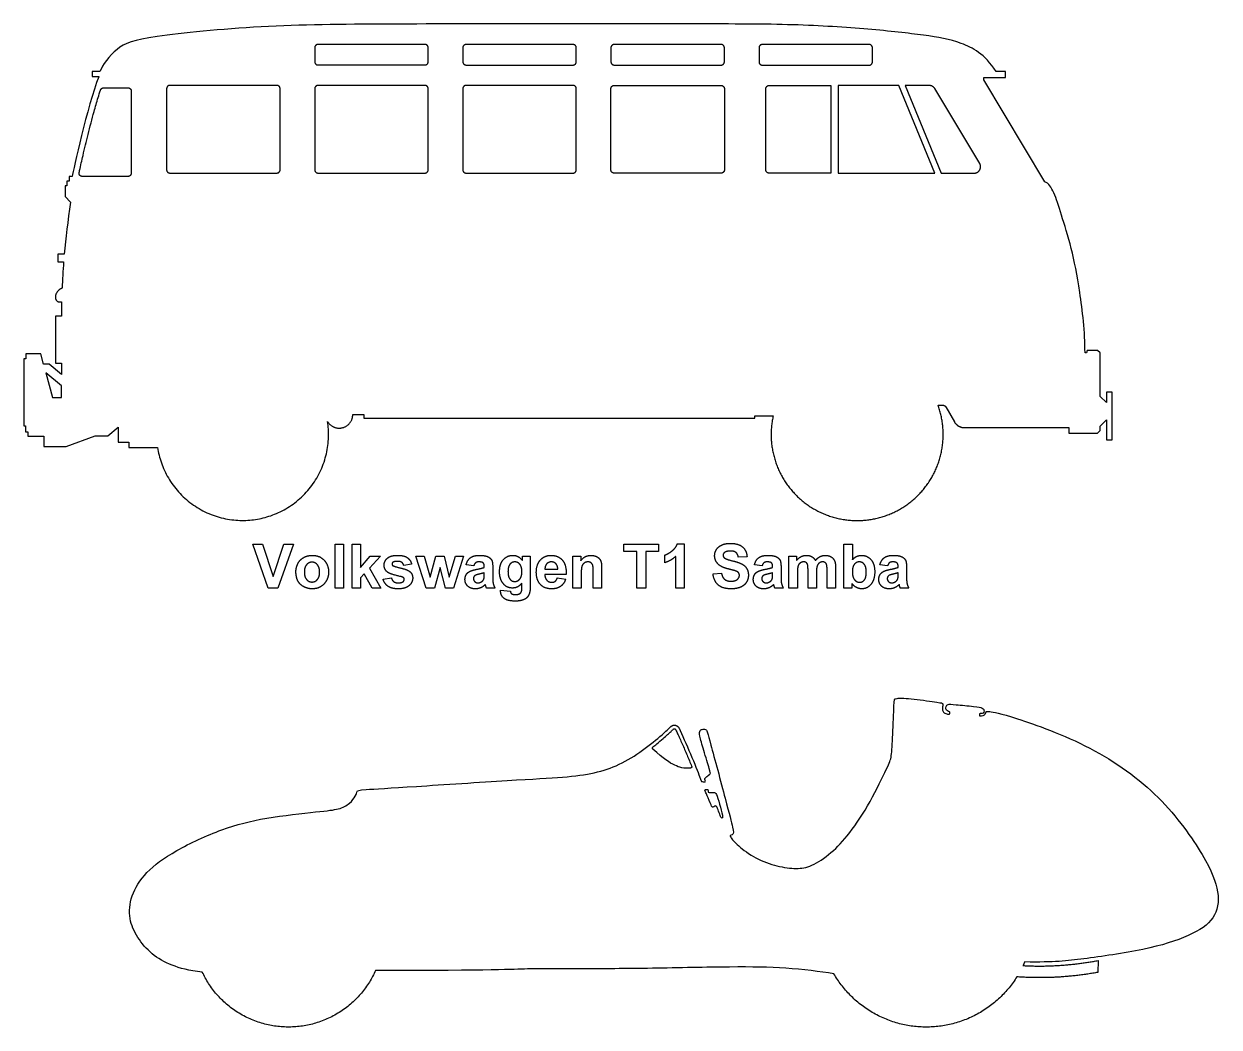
# Model space of a CAD drawing. Header units: millimetres. Extents: x -155 to 163, y -128 to 149.
# Drawn here: x 9.5 to 83.6, y 38 to 100.2 of the extents above; entities that cross this region are included whole.
import ezdxf

# ---------------------------------------------------------------- set-up
doc = ezdxf.new("R2010")
doc.units = ezdxf.units.MM
doc.header["$MEASUREMENT"] = 0
doc.layers.add('Layer 03', color=5, linetype='Continuous')

msp = doc.modelspace()

# ---------------------------------------------------------------- linework, layer by layer
at = {"layer": 'Layer 03'}
for p, q in [((27.555, 98.695), (27.555, 97.821)), ((34.39, 98.893), (27.755, 98.894)), ((34.589, 97.819), (34.59, 98.693)), ((36.737, 98.693), (36.736, 97.819)), ((43.571, 98.891), (36.936, 98.892)), ((43.771, 97.817), (43.771, 98.691)), ((45.918, 98.691), (45.917, 97.817)), ((52.752, 98.889), (46.117, 98.89)), ((52.952, 97.815), (52.952, 98.689)), ((55.099, 98.689), (55.099, 97.815)), ((61.933, 98.887), (55.298, 98.888)), ((62.133, 97.813), (62.133, 98.687)), ((14.24, 97.212), (13.759, 97.212)), ((13.759, 97.212), (13.759, 96.899)), ((27.755, 97.621), (34.39, 97.62)), ((36.936, 97.619), (43.571, 97.618)), ((46.117, 97.617), (52.752, 97.616)), ((55.298, 97.615), (61.933, 97.614)), ((70.378, 97.223), (69.796, 97.223)), ((70.378, 96.852), (70.378, 97.223)), ((13.759, 96.899), (14.171, 96.899)), ((14.171, 96.899), (14.168, 96.893)), ((25.208, 96.355), (18.573, 96.357)), ((34.389, 96.353), (27.755, 96.355)), ((43.571, 96.351), (36.936, 96.353)), ((46.117, 96.351), (52.752, 96.349)), ((55.722, 96.349), (59.547, 96.348)), ((59.547, 96.348), (59.546, 90.913)), ((59.998, 96.348), (59.997, 90.913)), ((63.77, 96.347), (59.998, 96.348)), ((66.003, 90.912), (63.77, 96.347)), ((65.654, 96.347), (64.166, 96.347)), ((64.166, 96.347), (66.4, 90.912)), ((69.028, 96.709), (69.028, 96.852)), ((69.028, 96.852), (70.378, 96.852)), ((72.822, 90.385), (69.028, 96.709)), ((14.462, 96.203), (15.979, 96.203)), ((16.179, 96.003), (16.177, 90.908)), ((18.374, 96.157), (18.373, 91.122)), ((25.407, 91.12), (25.408, 96.156)), ((27.555, 96.155), (27.554, 91.12)), ((34.588, 91.118), (34.589, 96.154)), ((36.736, 96.153), (36.735, 91.118)), ((43.769, 91.116), (43.77, 96.152)), ((45.916, 91.116), (45.917, 96.151)), ((52.951, 96.15), (52.95, 91.114)), ((55.521, 91.114), (55.522, 96.149)), ((68.778, 91.516), (65.997, 96.153)), ((12.33, 90.419), (12.19, 90.419)), ((12.19, 90.419), (12.19, 90.137)), ((12.331, 90.71), (12.33, 90.419)), ((12.51, 90.71), (12.331, 90.71)), ((15.978, 90.709), (13.144, 90.709)), ((18.572, 90.922), (25.207, 90.921)), ((27.753, 90.92), (34.388, 90.919)), ((36.934, 90.918), (43.569, 90.917)), ((52.751, 90.915), (46.116, 90.916)), ((59.546, 90.913), (55.721, 90.914)), ((59.997, 90.913), (66.003, 90.912)), ((66.4, 90.912), (68.436, 90.911)), ((12.19, 90.137), (12.073, 90.137)), ((12.073, 90.137), (12.073, 89.467)), ((12.073, 89.467), (12.422, 89.118)), ((12.026, 85.882), (11.633, 85.882)), ((11.633, 85.882), (11.633, 85.424)), ((11.633, 85.424), (11.988, 85.424)), ((11.846, 82.037), (11.482, 82.037)), ((11.482, 82.037), (11.482, 79.123)), ((9.525, 79.397), (9.524, 75.248)), ((9.643, 79.397), (9.525, 79.397)), ((10.58, 79.706), (9.643, 79.706)), ((9.643, 79.706), (9.643, 79.397)), ((10.749, 79.076), (10.58, 79.706)), ((75.41, 79.775), (75.309, 79.778)), ((75.445, 79.921), (75.41, 79.775)), ((76.088, 79.921), (75.445, 79.921)), ((76.248, 79.762), (76.088, 79.921)), ((76.247, 77.073), (76.248, 79.762)), ((11.082, 79.076), (10.749, 79.076)), ((11.855, 78.427), (11.082, 79.076)), ((11.482, 79.123), (11.855, 79.123)), ((11.855, 79.123), (11.855, 78.427)), ((11.855, 77.733), (10.892, 78.542)), ((10.892, 78.542), (11.306, 76.996)), ((11.855, 76.996), (11.855, 77.733)), ((76.634, 76.686), (76.247, 77.073)), ((76.998, 77.323), (76.634, 77.323)), ((76.634, 77.323), (76.634, 76.686)), ((76.997, 74.386), (76.998, 77.323)), ((11.306, 76.996), (11.855, 76.996)), ((66.198, 76.522), (66.502, 76.522)), ((66.675, 76.422), (67.211, 75.493)), ((29.91, 75.939), (30.594, 75.939)), ((30.594, 75.939), (30.594, 75.729)), ((30.594, 75.729), (54.833, 75.724)), ((54.833, 75.724), (54.833, 75.864)), ((54.833, 75.864), (55.976, 75.864)), ((76.247, 75.226), (76.634, 75.613)), ((76.634, 75.613), (76.634, 74.386)), ((9.524, 75.248), (9.62, 75.248)), ((9.62, 75.248), (9.619, 74.873)), ((9.619, 74.873), (9.773, 74.872)), ((9.773, 74.872), (9.773, 74.6)), ((14.727, 74.624), (15.37, 75.163)), ((15.37, 75.163), (15.369, 74.226)), ((67.833, 75.133), (74.301, 75.132)), ((74.301, 75.132), (74.301, 74.799)), ((76.087, 74.799), (76.247, 74.959)), ((76.247, 74.959), (76.247, 75.226)), ((9.773, 74.6), (10.752, 74.6)), ((10.752, 74.6), (10.752, 73.971)), ((12.14, 73.97), (13.936, 74.624)), ((13.936, 74.624), (14.727, 74.624)), ((15.369, 74.226), (16.036, 74.226)), ((16.036, 74.226), (16.036, 73.897)), ((74.301, 74.799), (76.087, 74.799)), ((76.634, 74.386), (76.997, 74.386)), ((10.752, 73.971), (12.14, 73.97)), ((16.036, 73.897), (17.809, 73.896)), ((24.66, 65.188), (23.721, 67.906)), ((23.721, 67.906), (24.311, 67.906)), ((24.311, 67.906), (24.979, 65.897)), ((24.979, 65.897), (25.646, 67.906)), ((26.236, 67.906), (25.262, 65.188)), ((25.646, 67.906), (26.236, 67.906)), ((28.818, 65.188), (28.818, 67.906)), ((28.818, 67.906), (29.342, 67.906)), ((29.342, 67.906), (29.342, 65.188)), ((29.865, 65.188), (29.865, 67.906)), ((29.865, 67.906), (30.388, 67.906)), ((30.388, 67.906), (30.388, 66.468)), ((46.726, 67.45), (46.726, 67.906)), ((46.726, 67.906), (48.87, 67.906)), ((47.52, 67.45), (46.726, 67.45)), ((47.52, 65.188), (47.52, 67.45)), ((48.077, 67.45), (48.077, 65.188)), ((48.87, 67.45), (48.077, 67.45)), ((48.87, 67.906), (48.87, 67.45)), ((50.032, 67.923), (50.456, 67.923)), ((50.456, 67.923), (50.456, 65.188)), ((60.364, 65.188), (60.364, 67.906)), ((60.364, 67.906), (60.887, 67.906)), ((60.887, 67.906), (60.887, 66.941)), ((30.388, 66.468), (30.987, 67.163)), ((31.629, 67.163), (30.95, 66.429)), ((30.987, 67.163), (31.629, 67.163)), ((34.462, 65.188), (33.831, 67.163)), ((33.831, 67.163), (34.344, 67.163)), ((34.344, 67.163), (34.717, 65.869)), ((34.717, 65.869), (35.068, 67.163)), ((35.068, 67.163), (35.575, 67.163)), ((35.575, 67.163), (35.899, 65.869)), ((35.899, 65.869), (36.274, 67.163)), ((36.785, 67.163), (36.155, 65.188)), ((36.274, 67.163), (36.785, 67.163)), ((40.431, 66.888), (40.431, 67.163)), ((40.431, 67.163), (40.92, 67.163)), ((40.92, 67.163), (40.92, 65.385)), ((43.553, 65.188), (43.553, 67.163)), ((43.553, 67.163), (44.043, 67.163)), ((44.043, 67.163), (44.043, 66.875)), ((49.258, 66.758), (49.258, 67.231)), ((49.933, 65.188), (49.933, 67.153)), ((54.355, 67.113), (53.815, 67.096)), ((56.955, 65.188), (56.955, 67.163)), ((56.955, 67.163), (57.427, 67.163)), ((57.427, 67.163), (57.427, 66.896)), ((30.614, 66.065), (30.388, 65.821)), ((31.105, 65.188), (30.614, 66.065)), ((30.95, 66.429), (31.662, 65.188)), ((33.561, 66.674), (33.072, 66.589)), ((35.325, 66.459), (34.98, 65.188)), ((35.659, 65.188), (35.325, 66.459)), ((37.409, 66.556), (36.937, 66.623)), ((38.068, 66.471), (38.068, 66.524)), ((38.068, 66.029), (38.068, 66.134)), ((38.591, 66.451), (38.591, 65.839)), ((43.148, 66.032), (41.815, 66.032)), ((41.824, 66.353), (42.625, 66.353)), ((44.076, 66.083), (44.076, 65.188)), ((44.819, 65.188), (44.819, 66.197)), ((45.342, 66.419), (45.342, 65.188)), ((52.246, 66.066), (52.769, 66.117)), ((55.284, 66.556), (54.811, 66.623)), ((55.942, 66.471), (55.942, 66.524)), ((55.942, 66.029), (55.942, 66.134)), ((56.465, 66.451), (56.465, 65.839)), ((57.478, 66.148), (57.478, 65.188)), ((58.136, 65.188), (58.136, 66.271)), ((58.659, 66.137), (58.659, 65.188)), ((59.318, 65.188), (59.318, 66.318)), ((59.841, 66.455), (59.841, 65.188)), ((63.065, 66.556), (62.592, 66.623)), ((63.723, 66.471), (63.723, 66.524)), ((63.723, 66.029), (63.723, 66.134)), ((64.246, 66.451), (64.246, 65.839)), ((30.388, 65.821), (30.388, 65.188)), ((31.789, 65.745), (32.312, 65.813)), ((40.397, 65.211), (40.397, 65.495)), ((42.591, 65.813), (43.114, 65.745)), ((60.853, 65.476), (60.853, 65.188)), ((25.262, 65.188), (24.66, 65.188)), ((29.342, 65.188), (28.818, 65.188)), ((30.388, 65.188), (29.865, 65.188)), ((31.662, 65.188), (31.105, 65.188)), ((34.98, 65.188), (34.462, 65.188)), ((36.155, 65.188), (35.659, 65.188)), ((38.726, 65.188), (38.203, 65.188)), ((39.08, 65.053), (39.688, 64.986)), ((44.076, 65.188), (43.553, 65.188)), ((45.342, 65.188), (44.819, 65.188)), ((48.077, 65.188), (47.52, 65.188)), ((50.456, 65.188), (49.933, 65.188)), ((56.6, 65.188), (56.077, 65.188)), ((57.478, 65.188), (56.955, 65.188)), ((58.659, 65.188), (58.136, 65.188)), ((59.841, 65.188), (59.318, 65.188)), ((60.853, 65.188), (60.364, 65.188)), ((64.381, 65.188), (63.858, 65.188)), ((49.93, 56.413), (49.939, 56.396)), ((50.13, 56.512), (50.14, 56.493)), ((76.122, 42.093), (76.106, 41.357))]:
    msp.add_line(p, q, dxfattribs=at)
for points, degree in [([(69.796, 97.223), (69.082, 98.307), (67.614, 99.096), (65.525, 99.465), (62.039, 99.85), (57.382, 100.163), (51.625, 100.165), (42.012, 100.167), (31.689, 100.169), (24.22, 100.092), (16.825, 99.358), (15.254, 98.791), (14.377, 97.604), (14.24, 97.212)], 3), ([(14.168, 96.893), (13.448, 95.053), (12.604, 91.098), (12.51, 90.71)], 3), ([(75.309, 79.778), (75.309, 81.064), (74.991, 83.782), (74.482, 86.299), (73.806, 88.451), (73.4, 89.776), (73.046, 90.295), (72.822, 90.385)], 3), ([(12.422, 89.118), (12.242, 87.945), (12.114, 86.882), (12.026, 85.882)], 3), ([(11.988, 85.424), (11.944, 84.861), (11.912, 84.316), (11.889, 83.78)], 3), ([(11.861, 82.938), (11.854, 82.637), (11.849, 82.337), (11.846, 82.037)], 3), ([(49.258, 67.231), (49.463, 67.298), (49.703, 67.485)], 2), ([(49.703, 67.485), (49.943, 67.673), (50.032, 67.923)], 2), ([(52.347, 67.192), (52.347, 67.401), (52.463, 67.583)], 2), ([(52.463, 67.583), (52.579, 67.766), (52.798, 67.861)], 2), ([(52.798, 67.861), (53.017, 67.957), (53.326, 67.957)], 2), ([(53.324, 67.484), (53.089, 67.484), (52.956, 67.387)], 2), ([(53.667, 67.393), (53.553, 67.484), (53.324, 67.484)], 2), ([(53.326, 67.957), (53.832, 67.957), (54.087, 67.727)], 2), ([(54.087, 67.727), (54.342, 67.497), (54.355, 67.113)], 2), ([(26.388, 66.204), (26.388, 66.466), (26.515, 66.711)], 2), ([(26.515, 66.711), (26.643, 66.956), (26.877, 67.085)], 2), ([(26.877, 67.085), (27.111, 67.214), (27.399, 67.214)], 2), ([(27.385, 66.792), (27.184, 66.792), (27.048, 66.633)], 2), ([(27.721, 66.633), (27.585, 66.792), (27.385, 66.792)], 2), ([(27.399, 67.214), (27.844, 67.214), (28.129, 66.921)], 2), ([(28.129, 66.921), (28.413, 66.628), (28.413, 66.181)], 2), ([(31.857, 66.603), (31.857, 66.862), (32.059, 67.038)], 2), ([(32.059, 67.038), (32.262, 67.214), (32.688, 67.214)], 2), ([(32.405, 66.784), (32.346, 66.742), (32.346, 66.676)], 2), ([(32.7, 66.843), (32.494, 66.843), (32.405, 66.784)], 2), ([(32.688, 67.214), (33.093, 67.214), (33.29, 67.077)], 2), ([(32.952, 66.777), (32.864, 66.843), (32.7, 66.843)], 2), ([(33.072, 66.589), (33.04, 66.712), (32.952, 66.777)], 2), ([(33.29, 67.077), (33.487, 66.941), (33.561, 66.674)], 2), ([(36.937, 66.623), (37.015, 66.924), (37.207, 67.069)], 2), ([(37.207, 67.069), (37.398, 67.214), (37.776, 67.214)], 2), ([(37.529, 66.753), (37.455, 66.696), (37.409, 66.556)], 2), ([(37.733, 66.809), (37.602, 66.809), (37.529, 66.753)], 2), ([(37.998, 66.743), (37.928, 66.809), (37.733, 66.809)], 2), ([(37.776, 67.214), (38.119, 67.214), (38.286, 67.131)], 2), ([(38.068, 66.524), (38.068, 66.678), (37.998, 66.743)], 2), ([(38.286, 67.131), (38.454, 67.048), (38.523, 66.92)], 2), ([(38.523, 66.92), (38.591, 66.792), (38.591, 66.451)], 2), ([(39.013, 66.19), (39.013, 66.688), (39.248, 66.951)], 2), ([(39.248, 66.951), (39.484, 67.214), (39.834, 67.214)], 2), ([(39.959, 66.809), (39.775, 66.809), (39.656, 66.661)], 2), ([(39.834, 67.214), (40.195, 67.214), (40.431, 66.888)], 2), ([(40.273, 66.658), (40.149, 66.809), (39.959, 66.809)], 2), ([(41.292, 66.161), (41.292, 66.655), (41.55, 66.934)], 2), ([(41.55, 66.934), (41.808, 67.214), (42.203, 67.214)], 2), ([(42.226, 66.809), (42.051, 66.809), (41.937, 66.686)], 2), ([(42.203, 67.214), (42.647, 67.214), (42.903, 66.923)], 2), ([(42.505, 66.693), (42.39, 66.809), (42.226, 66.809)], 2), ([(42.625, 66.353), (42.619, 66.576), (42.505, 66.693)], 2), ([(42.903, 66.923), (43.159, 66.632), (43.148, 66.032)], 2), ([(44.043, 66.875), (44.298, 67.214), (44.686, 67.214)], 2), ([(44.261, 66.734), (44.155, 66.66), (44.116, 66.537)], 2), ([(44.501, 66.809), (44.367, 66.809), (44.261, 66.734)], 2), ([(44.679, 66.757), (44.605, 66.809), (44.501, 66.809)], 2), ([(44.786, 66.611), (44.753, 66.705), (44.679, 66.757)], 2), ([(44.686, 67.214), (44.857, 67.214), (44.999, 67.151)], 2), ([(44.999, 67.151), (45.14, 67.089), (45.213, 66.992)], 2), ([(45.213, 66.992), (45.285, 66.895), (45.314, 66.772)], 2), ([(45.314, 66.772), (45.342, 66.649), (45.342, 66.419)], 2), ([(49.933, 67.153), (49.647, 66.886), (49.258, 66.758)], 2), ([(52.593, 66.64), (52.347, 66.867), (52.347, 67.192)], 2), ([(52.956, 67.387), (52.87, 67.324), (52.87, 67.22)], 2), ([(52.87, 67.22), (52.87, 67.124), (52.951, 67.056)], 2), ([(52.951, 67.056), (53.053, 66.97), (53.449, 66.876)], 2), ([(53.449, 66.876), (53.846, 66.781), (54.035, 66.68)], 2), ([(53.815, 67.096), (53.781, 67.303), (53.667, 67.393)], 2), ([(54.811, 66.623), (54.889, 66.924), (55.081, 67.069)], 2), ([(55.081, 67.069), (55.273, 67.214), (55.65, 67.214)], 2), ([(55.403, 66.753), (55.329, 66.696), (55.284, 66.556)], 2), ([(55.607, 66.809), (55.476, 66.809), (55.403, 66.753)], 2), ([(55.872, 66.743), (55.802, 66.809), (55.607, 66.809)], 2), ([(55.65, 67.214), (55.993, 67.214), (56.16, 67.131)], 2), ([(55.942, 66.524), (55.942, 66.678), (55.872, 66.743)], 2), ([(56.16, 67.131), (56.328, 67.048), (56.397, 66.92)], 2), ([(56.397, 66.92), (56.465, 66.792), (56.465, 66.451)], 2), ([(57.427, 66.896), (57.685, 67.214), (58.041, 67.214)], 2), ([(57.655, 66.744), (57.56, 66.679), (57.519, 66.556)], 2), ([(57.868, 66.809), (57.749, 66.809), (57.655, 66.744)], 2), ([(58.024, 66.768), (57.966, 66.809), (57.868, 66.809)], 2), ([(58.109, 66.643), (58.081, 66.727), (58.024, 66.768)], 2), ([(58.041, 67.214), (58.23, 67.214), (58.37, 67.135)], 2), ([(58.37, 67.135), (58.509, 67.056), (58.598, 66.896)], 2), ([(58.598, 66.896), (58.727, 67.056), (58.877, 67.135)], 2), ([(58.84, 66.742), (58.744, 66.675), (58.702, 66.546)], 2), ([(59.044, 66.809), (58.935, 66.809), (58.84, 66.742)], 2), ([(58.877, 67.135), (59.027, 67.214), (59.197, 67.214)], 2), ([(59.264, 66.697), (59.193, 66.809), (59.044, 66.809)], 2), ([(59.197, 67.214), (59.414, 67.214), (59.563, 67.125)], 2), ([(59.318, 66.318), (59.318, 66.612), (59.264, 66.697)], 2), ([(59.563, 67.125), (59.713, 67.037), (59.787, 66.865)], 2), ([(59.787, 66.865), (59.841, 66.738), (59.841, 66.455)], 2), ([(60.887, 66.941), (61.125, 67.214), (61.451, 67.214)], 2), ([(61.318, 66.809), (61.133, 66.809), (61.01, 66.661)], 2), ([(61.627, 66.657), (61.506, 66.809), (61.318, 66.809)], 2), ([(61.451, 67.214), (61.806, 67.214), (62.039, 66.951)], 2), ([(62.039, 66.951), (62.271, 66.688), (62.271, 66.196)], 2), ([(62.592, 66.623), (62.67, 66.924), (62.862, 67.069)], 2), ([(62.862, 67.069), (63.053, 67.214), (63.431, 67.214)], 2), ([(63.184, 66.753), (63.11, 66.696), (63.065, 66.556)], 2), ([(63.388, 66.809), (63.257, 66.809), (63.184, 66.753)], 2), ([(63.653, 66.743), (63.583, 66.809), (63.388, 66.809)], 2), ([(63.431, 67.214), (63.774, 67.214), (63.941, 67.131)], 2), ([(63.723, 66.524), (63.723, 66.678), (63.653, 66.743)], 2), ([(63.941, 67.131), (64.109, 67.048), (64.178, 66.92)], 2), ([(64.178, 66.92), (64.246, 66.792), (64.246, 66.451)], 2), ([(26.515, 65.623), (26.388, 65.862), (26.388, 66.204)], 2), ([(27.048, 66.633), (26.911, 66.474), (26.911, 66.176)], 2), ([(26.911, 66.176), (26.911, 65.877), (27.048, 65.719)], 2), ([(27.856, 66.18), (27.856, 66.474), (27.721, 66.633)], 2), ([(27.721, 65.719), (27.856, 65.877), (27.856, 66.18)], 2), ([(28.413, 66.181), (28.413, 65.731), (28.126, 65.434)], 2), ([(32.091, 66.155), (31.857, 66.316), (31.857, 66.603)], 2), ([(32.893, 65.897), (32.261, 66.039), (32.091, 66.155)], 2), ([(32.346, 66.676), (32.346, 66.619), (32.398, 66.58)], 2), ([(32.398, 66.58), (32.468, 66.527), (32.885, 66.43)], 2), ([(32.885, 66.43), (33.301, 66.334), (33.466, 66.195)], 2), ([(33.466, 66.195), (33.629, 66.055), (33.629, 65.804)], 2), ([(36.869, 65.722), (36.869, 65.889), (36.947, 66.02)], 2), ([(36.947, 66.02), (37.026, 66.151), (37.166, 66.221)], 2), ([(37.166, 66.221), (37.307, 66.291), (37.572, 66.343)], 2), ([(37.491, 65.963), (37.393, 65.89), (37.393, 65.779)], 2), ([(37.763, 66.054), (37.555, 66.007), (37.491, 65.963)], 2), ([(37.572, 66.343), (37.93, 66.412), (38.068, 66.471)], 2), ([(38.068, 66.134), (37.971, 66.1), (37.763, 66.054)], 2), ([(38.048, 65.775), (38.068, 65.842), (38.068, 66.029)], 2), ([(39.193, 65.526), (39.013, 65.793), (39.013, 66.19)], 2), ([(39.656, 66.661), (39.536, 66.513), (39.536, 66.209)], 2), ([(39.536, 66.209), (39.536, 65.89), (39.656, 65.742)], 2), ([(40.267, 65.745), (40.397, 65.897), (40.397, 66.196)], 2), ([(40.397, 66.196), (40.397, 66.507), (40.273, 66.658)], 2), ([(41.487, 65.476), (41.292, 65.748), (41.292, 66.161)], 2), ([(41.815, 66.032), (41.821, 65.801), (41.944, 65.672)], 2), ([(41.937, 66.686), (41.822, 66.564), (41.824, 66.353)], 2), ([(44.116, 66.537), (44.076, 66.415), (44.076, 66.083)], 2), ([(44.819, 66.197), (44.819, 66.517), (44.786, 66.611)], 2), ([(52.573, 65.375), (52.299, 65.612), (52.246, 66.066)], 2), ([(53.201, 66.37), (52.768, 66.479), (52.593, 66.64)], 2), ([(52.769, 66.117), (52.816, 65.855), (52.962, 65.733)], 2), ([(53.633, 66.252), (53.538, 66.285), (53.201, 66.37)], 2), ([(53.827, 66.137), (53.772, 66.203), (53.633, 66.252)], 2), ([(53.75, 65.72), (53.883, 65.83), (53.883, 65.976)], 2), ([(53.883, 65.976), (53.883, 66.071), (53.827, 66.137)], 2), ([(54.035, 66.68), (54.225, 66.58), (54.332, 66.405)], 2), ([(54.44, 65.974), (54.44, 65.742), (54.311, 65.538)], 2), ([(54.332, 66.405), (54.44, 66.231), (54.44, 65.974)], 2), ([(54.744, 65.722), (54.744, 65.889), (54.822, 66.02)], 2), ([(54.822, 66.02), (54.9, 66.151), (55.04, 66.221)], 2), ([(55.04, 66.221), (55.181, 66.291), (55.446, 66.343)], 2), ([(55.365, 65.963), (55.267, 65.89), (55.267, 65.779)], 2), ([(55.637, 66.054), (55.429, 66.007), (55.365, 65.963)], 2), ([(55.446, 66.343), (55.804, 66.412), (55.942, 66.471)], 2), ([(55.942, 66.134), (55.846, 66.1), (55.637, 66.054)], 2), ([(55.922, 65.775), (55.942, 65.842), (55.942, 66.029)], 2), ([(57.519, 66.556), (57.478, 66.433), (57.478, 66.148)], 2), ([(58.136, 66.271), (58.136, 66.56), (58.109, 66.643)], 2), ([(58.702, 66.546), (58.659, 66.416), (58.659, 66.137)], 2), ([(61.01, 66.661), (60.887, 66.513), (60.887, 66.213)], 2), ([(60.887, 66.213), (60.887, 65.902), (60.982, 65.754)], 2), ([(61.748, 66.164), (61.748, 66.506), (61.627, 66.657)], 2), ([(61.628, 65.692), (61.748, 65.842), (61.748, 66.164)], 2), ([(62.271, 66.196), (62.271, 65.688), (62.035, 65.413)], 2), ([(62.524, 65.722), (62.524, 65.889), (62.602, 66.02)], 2), ([(62.602, 66.02), (62.681, 66.151), (62.821, 66.221)], 2), ([(62.821, 66.221), (62.962, 66.291), (63.227, 66.343)], 2), ([(63.146, 65.963), (63.048, 65.89), (63.048, 65.779)], 2), ([(63.418, 66.054), (63.21, 66.007), (63.146, 65.963)], 2), ([(63.227, 66.343), (63.585, 66.412), (63.723, 66.471)], 2), ([(63.723, 66.134), (63.626, 66.1), (63.418, 66.054)], 2), ([(63.703, 65.775), (63.723, 65.842), (63.723, 66.029)], 2), ([(26.888, 65.261), (26.643, 65.385), (26.515, 65.623)], 2), ([(27.403, 65.138), (27.133, 65.138), (26.888, 65.261)], 2), ([(27.048, 65.719), (27.184, 65.56), (27.385, 65.56)], 2), ([(27.385, 65.56), (27.585, 65.56), (27.721, 65.719)], 2), ([(28.126, 65.434), (27.839, 65.138), (27.403, 65.138)], 2), ([(32.096, 65.301), (31.861, 65.465), (31.789, 65.745)], 2), ([(32.733, 65.138), (32.33, 65.138), (32.096, 65.301)], 2), ([(32.312, 65.813), (32.346, 65.664), (32.448, 65.586)], 2), ([(32.448, 65.586), (32.55, 65.509), (32.733, 65.509)], 2), ([(32.733, 65.509), (32.935, 65.509), (33.037, 65.585)], 2), ([(33.402, 65.334), (33.176, 65.138), (32.733, 65.138)], 2), ([(33.068, 65.827), (33.029, 65.865), (32.893, 65.897)], 2), ([(33.037, 65.585), (33.106, 65.638), (33.106, 65.727)], 2), ([(33.106, 65.727), (33.106, 65.787), (33.068, 65.827)], 2), ([(33.629, 65.804), (33.629, 65.531), (33.402, 65.334)], 2), ([(37.045, 65.303), (36.869, 65.469), (36.869, 65.722)], 2), ([(37.524, 65.138), (37.22, 65.138), (37.045, 65.303)], 2), ([(37.393, 65.779), (37.393, 65.669), (37.471, 65.589)], 2), ([(37.471, 65.589), (37.549, 65.509), (37.671, 65.509)], 2), ([(37.671, 65.509), (37.806, 65.509), (37.929, 65.602)], 2), ([(38.134, 65.402), (38.001, 65.27), (37.849, 65.204)], 2), ([(37.929, 65.602), (38.02, 65.673), (38.048, 65.775)], 2), ([(38.153, 65.341), (38.14, 65.388), (38.134, 65.402)], 2), ([(38.203, 65.188), (38.182, 65.24), (38.153, 65.341)], 2), ([(38.591, 65.839), (38.591, 65.578), (38.619, 65.454)], 2), ([(38.619, 65.454), (38.648, 65.33), (38.726, 65.188)], 2), ([(39.813, 65.188), (39.421, 65.188), (39.193, 65.526)], 2), ([(39.656, 65.742), (39.775, 65.594), (39.95, 65.594)], 2), ([(40.397, 65.495), (40.165, 65.188), (39.813, 65.188)], 2), ([(39.95, 65.594), (40.138, 65.594), (40.267, 65.745)], 2), ([(40.374, 64.974), (40.397, 65.038), (40.397, 65.211)], 2), ([(40.92, 65.385), (40.92, 65.035), (40.863, 64.861)], 2), ([(42.252, 65.138), (41.736, 65.138), (41.487, 65.476)], 2), ([(41.944, 65.672), (42.067, 65.543), (42.251, 65.543)], 2), ([(42.251, 65.543), (42.377, 65.543), (42.462, 65.607)], 2), ([(42.796, 65.293), (42.579, 65.138), (42.252, 65.138)], 2), ([(42.462, 65.607), (42.547, 65.671), (42.591, 65.813)], 2), ([(43.114, 65.745), (43.014, 65.449), (42.796, 65.293)], 2), ([(53.359, 65.138), (52.847, 65.138), (52.573, 65.375)], 2), ([(52.962, 65.733), (53.108, 65.61), (53.355, 65.61)], 2), ([(53.355, 65.61), (53.617, 65.61), (53.75, 65.72)], 2), ([(53.946, 65.237), (53.711, 65.138), (53.359, 65.138)], 2), ([(54.311, 65.538), (54.182, 65.335), (53.946, 65.237)], 2), ([(54.919, 65.303), (54.744, 65.469), (54.744, 65.722)], 2), ([(55.398, 65.138), (55.094, 65.138), (54.919, 65.303)], 2), ([(55.267, 65.779), (55.267, 65.669), (55.345, 65.589)], 2), ([(55.345, 65.589), (55.423, 65.509), (55.545, 65.509)], 2), ([(55.545, 65.509), (55.68, 65.509), (55.803, 65.602)], 2), ([(56.008, 65.402), (55.875, 65.27), (55.723, 65.204)], 2), ([(55.803, 65.602), (55.894, 65.673), (55.922, 65.775)], 2), ([(56.027, 65.341), (56.014, 65.388), (56.008, 65.402)], 2), ([(56.077, 65.188), (56.057, 65.24), (56.027, 65.341)], 2), ([(56.465, 65.839), (56.465, 65.578), (56.494, 65.454)], 2), ([(56.494, 65.454), (56.522, 65.33), (56.6, 65.188)], 2), ([(61.132, 65.225), (60.97, 65.312), (60.853, 65.476)], 2), ([(60.982, 65.754), (61.116, 65.543), (61.338, 65.543)], 2), ([(61.46, 65.138), (61.294, 65.138), (61.132, 65.225)], 2), ([(61.338, 65.543), (61.508, 65.543), (61.628, 65.692)], 2), ([(62.035, 65.413), (61.798, 65.138), (61.46, 65.138)], 2), ([(62.7, 65.303), (62.524, 65.469), (62.524, 65.722)], 2), ([(63.179, 65.138), (62.875, 65.138), (62.7, 65.303)], 2), ([(63.048, 65.779), (63.048, 65.669), (63.126, 65.589)], 2), ([(63.126, 65.589), (63.204, 65.509), (63.326, 65.509)], 2), ([(63.326, 65.509), (63.461, 65.509), (63.584, 65.602)], 2), ([(63.789, 65.402), (63.656, 65.27), (63.504, 65.204)], 2), ([(63.584, 65.602), (63.675, 65.673), (63.703, 65.775)], 2), ([(63.808, 65.341), (63.795, 65.388), (63.789, 65.402)], 2), ([(63.858, 65.188), (63.837, 65.24), (63.808, 65.341)], 2), ([(64.246, 65.839), (64.246, 65.578), (64.274, 65.454)], 2), ([(64.274, 65.454), (64.303, 65.33), (64.381, 65.188)], 2), ([(37.849, 65.204), (37.696, 65.138), (37.524, 65.138)], 2), ([(39.079, 64.99), (39.079, 65.016), (39.08, 65.053)], 2), ([(39.287, 64.551), (39.079, 64.724), (39.079, 64.99)], 2), ([(39.992, 64.378), (39.495, 64.378), (39.287, 64.551)], 2), ([(39.688, 64.986), (39.702, 64.88), (39.754, 64.84)], 2), ([(39.754, 64.84), (39.825, 64.783), (39.979, 64.783)], 2), ([(39.979, 64.783), (40.175, 64.783), (40.274, 64.844)], 2), ([(40.274, 64.844), (40.34, 64.884), (40.374, 64.974)], 2), ([(40.703, 64.589), (40.6, 64.49), (40.428, 64.434)], 2), ([(40.863, 64.861), (40.806, 64.688), (40.703, 64.589)], 2), ([(55.723, 65.204), (55.571, 65.138), (55.398, 65.138)], 2), ([(63.504, 65.204), (63.351, 65.138), (63.179, 65.138)], 2), ([(40.428, 64.434), (40.255, 64.378), (39.992, 64.378)], 2), ([(51.889, 52.312), (51.961, 52.147), (52.173, 51.63), (52.208, 51.578), (52.371, 51.681), (52.423, 51.69), (52.518, 51.578), (52.673, 51.121), (52.751, 50.914), (52.828, 50.931), (52.871, 50.983), (52.647, 51.802), (52.44, 52.5), (52.328, 52.518), (51.949, 52.509), (51.94, 52.552), (51.932, 52.707), (51.906, 52.707), (51.742, 52.699), (51.742, 52.621), (51.817, 52.477), (51.889, 52.312)], 3), ([(59.742, 41.267), (58.876, 41.407), (56.749, 41.667), (53.638, 41.718), (48.346, 41.596), (43.887, 41.566), (40.648, 41.613), (38.865, 41.471), (31.32, 41.471)], 3)]:
    msp.add_open_spline(points, degree=degree, dxfattribs=at)
for points, weights in [([(27.755, 98.894), (27.555, 98.894), (27.555, 98.695)], [1, 0.707106781187, 1]), ([(34.59, 98.693), (34.59, 98.893), (34.39, 98.893)], [1, 0.707106781187, 1]), ([(36.936, 98.892), (36.737, 98.892), (36.737, 98.693)], [1, 0.707106781187, 1]), ([(43.771, 98.691), (43.771, 98.891), (43.571, 98.891)], [1, 0.707106781187, 1]), ([(46.117, 98.89), (45.918, 98.89), (45.918, 98.691)], [1, 0.707106781187, 1]), ([(52.952, 98.689), (52.952, 98.889), (52.752, 98.889)], [1, 0.707106781186, 1]), ([(55.298, 98.888), (55.099, 98.888), (55.099, 98.689)], [1, 0.707106781187, 1]), ([(62.133, 98.687), (62.133, 98.887), (61.933, 98.887)], [1, 0.707106781186, 1]), ([(27.555, 97.821), (27.555, 97.621), (27.755, 97.621)], [1, 0.707106781187, 1]), ([(34.39, 97.62), (34.589, 97.62), (34.589, 97.819)], [1, 0.707106781187, 1]), ([(36.736, 97.819), (36.736, 97.619), (36.936, 97.619)], [1, 0.707106781187, 1]), ([(43.571, 97.618), (43.77, 97.618), (43.771, 97.817)], [1, 0.707106781187, 1]), ([(45.917, 97.817), (45.917, 97.617), (46.117, 97.617)], [1, 0.707106781186, 1]), ([(52.752, 97.616), (52.952, 97.616), (52.952, 97.815)], [1, 0.707106781187, 1]), ([(55.099, 97.815), (55.099, 97.615), (55.298, 97.615)], [1, 0.707106781187, 1]), ([(61.933, 97.614), (62.133, 97.614), (62.133, 97.813)], [1, 0.707106781187, 1]), ([(18.573, 96.357), (18.374, 96.357), (18.374, 96.157)], [1, 0.707106781187, 1]), ([(25.408, 96.156), (25.408, 96.355), (25.208, 96.355)], [1, 0.707106781187, 1]), ([(27.755, 96.355), (27.555, 96.355), (27.555, 96.155)], [1, 0.707106781187, 1]), ([(34.589, 96.154), (34.589, 96.353), (34.389, 96.353)], [1, 0.707106781186, 1]), ([(36.936, 96.353), (36.736, 96.353), (36.736, 96.153)], [1, 0.707106781187, 1]), ([(43.77, 96.152), (43.77, 96.351), (43.571, 96.351)], [1, 0.707106781187, 1]), ([(45.917, 96.151), (45.917, 96.351), (46.117, 96.351)], [1, 0.707106781186, 1]), ([(52.752, 96.349), (52.951, 96.349), (52.951, 96.15)], [1, 0.707106781187, 1]), ([(55.522, 96.149), (55.522, 96.349), (55.722, 96.349)], [1, 0.707106781187, 1]), ([(65.997, 96.153), (65.88, 96.347), (65.654, 96.347)], [1, 0.870240884223, 1]), ([(14.272, 96.065), (14.317, 96.203), (14.462, 96.203)], [1, 0.809656209118, 1]), ([(15.979, 96.203), (16.179, 96.203), (16.179, 96.003)], [1, 0.707106781187, 1]), ([(16.177, 90.908), (16.177, 90.709), (15.978, 90.709)], [1, 0.707106781187, 1]), ([(18.373, 91.122), (18.373, 90.922), (18.572, 90.922)], [1, 0.707106781187, 1]), ([(25.207, 90.921), (25.407, 90.921), (25.407, 91.12)], [1, 0.707106781187, 1]), ([(27.554, 91.12), (27.554, 90.92), (27.753, 90.92)], [1, 0.707106781187, 1]), ([(34.388, 90.919), (34.588, 90.919), (34.588, 91.118)], [1, 0.707106781187, 1]), ([(36.735, 91.118), (36.735, 90.918), (36.934, 90.918)], [1, 0.707106781187, 1]), ([(43.569, 90.917), (43.769, 90.917), (43.769, 91.116)], [1, 0.707106781187, 1]), ([(46.116, 90.916), (45.916, 90.916), (45.916, 91.116)], [1, 0.707106781187, 1]), ([(52.95, 91.114), (52.95, 90.915), (52.751, 90.915)], [1, 0.707106781187, 1]), ([(55.721, 90.914), (55.521, 90.914), (55.521, 91.114)], [1, 0.707106781187, 1]), ([(66.502, 76.522), (66.617, 76.522), (66.675, 76.422)], [1, 0.866025403785, 1]), ([(67.211, 75.493), (67.418, 75.133), (67.833, 75.133)], [1, 0.866025403784, 1]), ([(71.461, 41.776), (73.811, 41.653), (76.122, 42.093)], [1, 0.992745884566, 1]), ([(71.561, 42), (71.513, 41.887), (71.461, 41.776)], [1, 0.999828268702, 1]), ([(76.106, 41.357), (73.612, 40.901), (71.081, 41.077)], [1, 0.99216897156, 1])]:
    msp.add_rational_spline(points, weights, degree=2, dxfattribs=at)
for points, knots in [([(12.95, 90.953), (12.959, 90.996), (13.038, 91.348), (13.218, 92.135), (13.511, 93.356), (13.821, 94.553), (14.083, 95.469), (14.221, 95.911), (14.272, 96.065)], [385.590097, 385.590097, 385.590097, 385.590097, 385.92008, 388.301959, 391.661588, 395.349791, 397.598957, 398.823778, 398.823778, 398.823778, 398.823778]), ([(50.14, 56.493), (50.31, 56.138), (50.909, 54.796), (51.51, 53.246), (51.537, 53.172), (51.728, 53.177), (51.791, 53.177), (51.738, 53.341), (51.733, 53.4), (51.998, 53.607), (52.094, 53.686), (52.078, 53.771), (51.65, 55.196), (51.382, 56.102), (51.427, 56.389), (51.625, 56.447), (51.835, 56.427), (51.931, 56.16), (53.129, 51.663), (53.535, 50.143), (53.505, 49.885), (53.346, 49.855), (53.257, 49.825), (53.724, 49.239), (54.872, 48.399), (56.234, 47.902), (57.454, 47.762), (58.307, 47.87), (59.591, 48.733), (60.68, 49.878), (62.021, 51.901), (63.142, 54.265), (63.313, 54.631), (63.388, 55.975), (63.479, 58.21), (63.459, 58.383), (64.611, 58.335), (66.397, 58.061), (66.512, 58.061), (66.464, 57.725), (66.493, 57.514), (66.656, 57.389), (66.935, 57.341), (66.935, 57.447), (66.925, 57.523), (66.772, 57.543), (66.656, 57.687), (66.695, 57.85), (66.772, 57.994), (67.146, 57.975), (68.547, 57.84), (68.999, 57.773), (69.075, 57.552), (69.018, 57.408), (68.855, 57.399), (68.759, 57.408), (68.759, 57.283), (68.768, 57.255), (69.018, 57.255), (69.133, 57.379), (69.171, 57.523), (69.21, 57.571), (70.438, 57.372), (75.775, 55.454), (80.1, 52.341), (82.898, 48.341), (83.701, 46.262), (83.461, 44.656), (81.896, 43.605), (79.145, 42.733), (74.893, 42.141), (73.435, 41.979), (71.561, 42)], [5364.528666, 5364.528666, 5364.528666, 5364.528666, 5368.652631, 5372.981858, 5377.311085, 5381.640312, 5385.969539, 5390.298766, 5394.627993, 5398.95722, 5403.286447, 5407.615674, 5411.944901, 5416.274128, 5420.603355, 5424.932583, 5429.26181, 5433.591037, 5437.920264, 5442.249491, 5446.578718, 5450.907945, 5455.237172, 5459.566399, 5463.895626, 5468.224853, 5472.55408, 5476.883307, 5481.212534, 5485.541762, 5489.870989, 5494.200216, 5498.529443, 5502.85867, 5507.187897, 5511.517124, 5515.846351, 5520.175578, 5524.504805, 5528.834032, 5533.163259, 5537.492486, 5541.821713, 5546.150941, 5550.480168, 5554.809395, 5559.138622, 5563.467849, 5567.797076, 5572.126303, 5576.45553, 5580.784757, 5585.113984, 5589.443211, 5593.772438, 5598.101665, 5602.430892, 5606.76012, 5611.089347, 5615.418574, 5619.747801, 5624.077028, 5628.406255, 5632.735482, 5637.064709, 5641.393936, 5645.723163, 5650.05239, 5654.381617, 5658.710844, 5663.040071, 5667.369298, 5667.369298, 5667.369298, 5667.369298]), ([(20.585, 41.375), (19.738, 41.459), (18.655, 41.762), (17.413, 42.455), (16.533, 43.509), (15.998, 44.65), (16.11, 46.099), (17.006, 47.567), (18.782, 48.888), (21.899, 50.331), (24.38, 50.948), (28.044, 51.361), (29.076, 51.449), (29.754, 51.818), (30.123, 52.319), (30.182, 52.614), (30.27, 52.673), (33.189, 52.842), (40.153, 53.304), (43.081, 53.444), (44.953, 53.694), (46.431, 54.186), (47.918, 55.106), (49.046, 56.044), (49.501, 56.472), (49.638, 56.602)], [5887.038259, 5887.038259, 5887.038259, 5887.038259, 5891.367486, 5895.696713, 5900.02594, 5904.355167, 5908.684394, 5913.013621, 5917.342848, 5921.672075, 5926.001302, 5930.330529, 5934.659757, 5938.988984, 5943.318211, 5947.647438, 5951.976665, 5956.305892, 5960.635119, 5964.964346, 5969.293573, 5973.6228, 5977.952027, 5982.281254, 5985.273364, 5985.273364, 5985.273364, 5985.273364]), ([(48.527, 55.336), (48.604, 55.397), (48.818, 55.569), (49.119, 55.825), (49.414, 56.087), (49.623, 56.281), (49.742, 56.393), (49.79, 56.438)], [178.748863, 178.748863, 178.748863, 178.748863, 179.750443, 181.534516, 182.774191, 183.759996, 184.435838, 184.435838, 184.435838, 184.435838]), ([(49.939, 56.396), (49.977, 56.316), (50.06, 56.138), (50.192, 55.848), (50.337, 55.522), (50.487, 55.179), (50.637, 54.829), (50.781, 54.484), (50.874, 54.254), (50.919, 54.141)], [185.053067, 185.053067, 185.053067, 185.053067, 185.952735, 187.056574, 188.290912, 189.581853, 190.869159, 192.157184, 193.393035, 193.393035, 193.393035, 193.393035]), ([(50.846, 54.02), (50.437, 53.979), (49.845, 54.161), (49.206, 54.58), (48.523, 55.201)], [168.404208, 168.404208, 168.404208, 168.404208, 173.021686, 178.228206, 178.228206, 178.228206, 178.228206])]:
    msp.add_open_spline(points, degree=3, knots=knots, dxfattribs=at)
for points, weights, knots in [([(68.436, 90.911), (68.669, 90.911), (68.783, 91.114), (68.898, 91.316), (68.778, 91.516)], [1, 0.863894216311, 1, 0.863894216311, 1], [400.931995, 400.931995, 400.931995, 401.987686, 401.987686, 403.043377, 403.043377, 403.043377]), ([(13.144, 90.709), (13.049, 90.709), (12.989, 90.784), (12.929, 90.859), (12.95, 90.953)], [1, 0.901347444758, 1, 0.901347444758, 1], [384.6942454, 384.6942454, 384.6942454, 385.142171, 385.142171, 385.5900966, 385.5900966, 385.5900966]), ([(11.889, 83.78), (11.74, 83.728), (11.626, 83.594), (11.306, 83.22), (11.575, 82.99), (11.687, 82.894), (11.861, 82.938)], [0.855644396161, 0.871052552736, 1, 0.707106781187, 1, 0.852418919405, 0.853562178949], [4070.901459, 4070.901459, 4070.901459, 4071.593008, 4071.593008, 4073.163805, 4073.163805, 4073.955287, 4073.955287, 4073.955287]), ([(55.976, 75.864), (55.397, 73.261), (57.131, 71.236), (58.865, 69.211), (61.526, 69.382), (64.186, 69.554), (65.646, 71.784), (67.106, 74.015), (66.198, 76.522)], [1, 0.894485942312, 1, 0.894485942312, 1, 0.894485942312, 1, 0.894485942312, 1], [3730.831638, 3730.831638, 3730.831638, 3743.218585, 3743.218585, 3755.605531, 3755.605531, 3767.992478, 3767.992478, 3780.379425, 3780.379425, 3780.379425]), ([(28.354, 75.509), (28.682, 74.962), (29.296, 75.132), (29.91, 75.302), (29.91, 75.939)], [1, 0.795905701188, 1, 0.795905701188, 1], [3659.199194, 3659.199194, 3659.199194, 3661.92791, 3661.92791, 3664.656626, 3664.656626, 3664.656626]), ([(17.809, 73.896), (18.625, 68.636), (23.886, 69.441), (29.148, 70.245), (28.354, 75.509)], [1, 0.707833792568, 1, 0.707833792568, 1], [3617.276419, 3617.276419, 3617.276419, 3638.237807, 3638.237807, 3659.199194, 3659.199194, 3659.199194]), ([(49.638, 56.602), (49.753, 56.71), (49.907, 56.682), (50.062, 56.654), (50.13, 56.512)], [1, 0.891569044404, 1, 0.891569044404, 1], [5985.273364, 5985.273364, 5985.273364, 5986.26036, 5986.26036, 5987.247357, 5987.247357, 5987.247357]), ([(49.79, 56.438), (49.823, 56.469), (49.867, 56.461), (49.911, 56.453), (49.93, 56.413)], [1, 0.891716053323, 1, 0.891716053323, 1], [184.4358378, 184.4358378, 184.4358378, 184.7176419, 184.7176419, 184.9994461, 184.9994461, 184.9994461]), ([(48.523, 55.201), (48.492, 55.229), (48.494, 55.269), (48.495, 55.31), (48.527, 55.336)], [1, 0.907341146152, 1, 0.907341146152, 1], [178.2282063, 178.2282063, 178.2282063, 178.4885347, 178.4885347, 178.7488631, 178.7488631, 178.7488631]), ([(50.919, 54.141), (50.936, 54.1), (50.913, 54.062), (50.89, 54.024), (50.846, 54.02)], [1, 0.894692347633, 1, 0.894692347633, 1], [193.3930352, 193.3930352, 193.3930352, 193.6708678, 193.6708678, 193.9487004, 193.9487004, 193.9487004]), ([(31.32, 41.471), (29.781, 37.999), (25.983, 37.965), (22.186, 37.931), (20.585, 41.375)], [1, 0.840636872749, 1, 0.840636872749, 1], [5841.270071, 5841.270071, 5841.270071, 5864.154165, 5864.154165, 5887.038259, 5887.038259, 5887.038259]), ([(71.081, 41.077), (69.1, 37.902), (65.358, 37.965), (61.616, 38.028), (59.742, 41.267)], [1, 0.870399887022, 1, 0.870399887022, 1], [5703.598916, 5703.598916, 5703.598916, 5724.181723, 5724.181723, 5744.76453, 5744.76453, 5744.76453])]:
    msp.add_rational_spline(points, weights, degree=2, knots=knots, dxfattribs=at)

doc.saveas('drawing.dxf')
